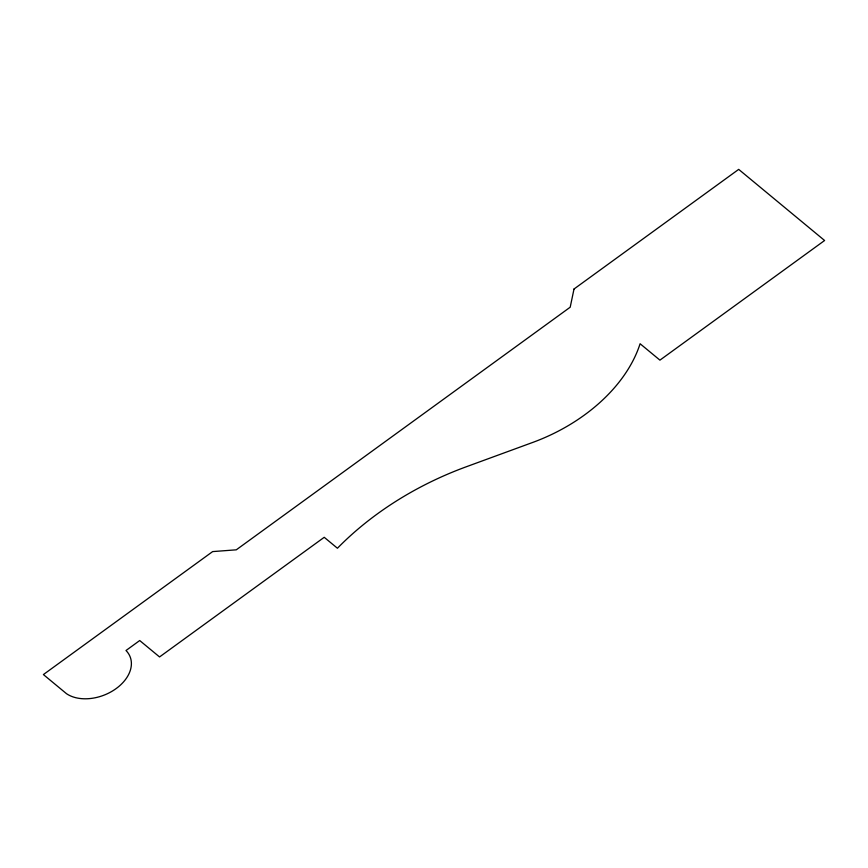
<?xml version="1.0" encoding="UTF-8"?>
<svg xmlns="http://www.w3.org/2000/svg" width="868" height="868" viewBox="0 0 868 868"><rect width="100%" height="100%" fill="white"/><g stroke="black" fill="none" stroke-linecap="round" stroke-linejoin="round"><path stroke-width="1.3" d="M574.008 289.022L570.2 307.207L236.28 549.824L212.649 551.592L43.4 674.566L66.532 693.716A38.159 26.17 -21.4 0 0 116.149 688.574A38.159 26.17 -21.4 0 0 126.001 650.512L139.715 640.541L159.549 656.946L324.22 537.303L337.435 548.24A257.178 176.378 -21.4 0 1 466.149 466.821L532.648 442.463A150.262 103.053 -21.4 0 0 640.096 343.739L659.93 360.144L824.6 240.501L738.69 169.379L574.008 289.022"/></g></svg>
